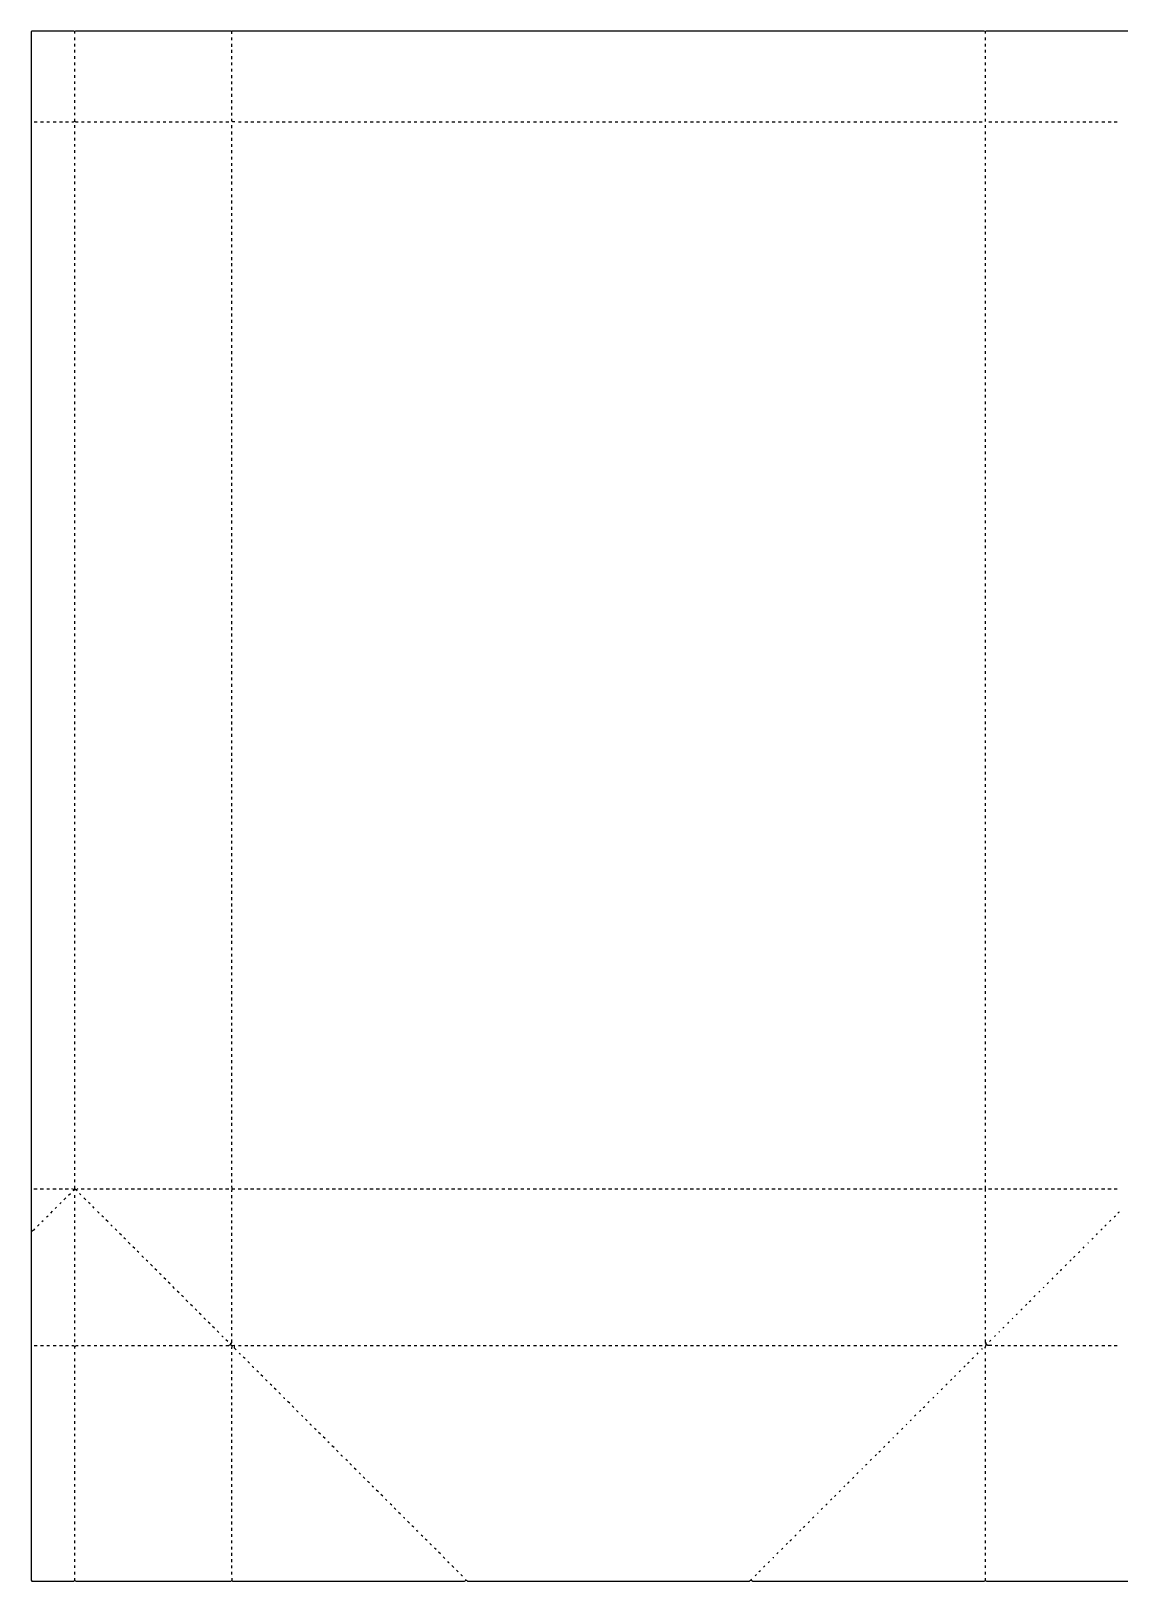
# Model space of a CAD drawing. Extents: x 944 to 9141, y 674 to 6508.
# Drawn here: x 944 to 5040, y 674 to 6508 of the extents above; entities that cross this region are included whole.
import ezdxf

# ---------------------------------------------------------------- set-up
doc = ezdxf.new("R2010")
doc.units = 0
doc.layers.get('0').update_dxf_attribs({"linetype": 'CONTINUOUS'})

msp = doc.modelspace()

# ---------------------------------------------------------------- linework, layer by layer
at = {"color": 7, "linetype": 'CONTINUOUS'}
for points in [[(5121, 6508), (4538, 6508), (4536.9, 6507.2, -0.374448), (4530, 6508), (1703, 6508), (1701.1, 6506.8), (1700, 6506, -0.120666), (1696, 6508), (1113, 6508), (1111.9, 6507.2, -0.374448), (1105, 6508), (947, 6508), (945, 6506), (944, 6505), (944, 1994), (945, 1992), (944, 1990), (944, 677), (947, 674), (1105, 674, -0.120666), (1109, 676, -0.120666), (1113, 674), (1696, 674, -0.120666), (1700, 676)], [(1098, 6166, 0.137217), (1109, 6168), (1109.9, 6167.8), (1113, 6166.4), (1121, 6166)], [(1002, 2044, 0.108348), (1008, 2049)], [(1052, 2094, 0.213245), (1057, 2099)], [(5033, 2059, -0.087559), (5039, 2064)], [(945, 1992, 0.235144), (958, 1999)], [(4983, 2009, -0.087559), (4989, 2014)], [(4919, 1945, -0.184026), (4922, 1947)], [(4934, 1960, -0.083767), (4939, 1964)], [(4866, 1892, -0.087559), (4872, 1897)], [(4884, 1910, -0.083767), (4889, 1914)], [(4752, 1778, -0.184026), (4755, 1780)], [(4767, 1793, -0.083767), (4772, 1797)], [(4699, 1725, -0.087559), (4705, 1730)], [(4635, 1661, -0.184026), (4638, 1663)], [(4650, 1676, -0.09902), (4655, 1680)], [(1677, 1560), (1688, 1560.5), (1691.1, 1562.6), (1695, 1564), (1696, 1564), (1696, 1568, 0.618034), (1698, 1570), (1699, 1571), (1700, 1583)], [(4585, 1611, -0.184026), (4588, 1613)], [(4600, 1626, -0.083767), (4605, 1630)], [(1098, 1560, -0.225288), (1107, 1558), (1111, 1558), (1112.1, 1558.8, -0.174795), (1121, 1560)], [(4520, 1546, -0.184026), (4523, 1548)], [(4534, 1549, -0.186657), (4537, 1563), (4537, 1568), (4537, 1570), (4536, 1571)], [(4542, 1562, 0.425479), (4537, 1563)], [(4467, 1493, -0.087559), (4473, 1498)], [(4485, 1511, -0.083767), (4490, 1515)], [(4418, 1444, -0.09902), (4423, 1448)], [(4353, 1379, -0.184026), (4356, 1381)], [(4368, 1394, -0.083767), (4373, 1398)], [(4300, 1326, -0.087559), (4306, 1331)], [(4236, 1262, -0.184026), (4239, 1264)], [(4251, 1277, -0.09902), (4256, 1281)], [(4186, 1212, -0.184026), (4189, 1214)], [(4084, 1110, -0.09902), (4089, 1114)], [(4133, 1159, -0.087559), (4139, 1164)], [(4069, 1095, -0.184026), (4072, 1097)], [(2233, 1027, -0.183481), (2228, 1032)], [(3966, 992, -0.087559), (3972, 997)], [(4016, 1042, -0.087559), (4022, 1047)], [(3849, 875, -0.087559), (3855, 880)], [(3902, 928, -0.184026), (3905, 930)], [(2400, 860, -0.183481), (2395, 865)], [(3799, 825, -0.087559), (3805, 830)], [(3735, 761, -0.184026), (3738, 763)], [(3682, 708, -0.087559), (3688, 713)], [(2579, 680), (2580, 679), (2580, 677, -0.085094), (2586, 674), (3647, 674, -0.079147), (3653, 677, -0.256569), (3655, 681)], [(3653, 677, -0.085094), (3659, 674), (4530, 674, -0.120666), (4534, 676, -0.120666), (4538, 674), (5121, 674, -0.120666), (5125, 676, -0.120666), (5129, 674), (5711, 674, -0.120666), (5715, 676, -0.120666), (5719, 674), (6591, 674), (6594.9, 676.2), (6596, 677)]]:
    msp.add_lwpolyline(points, format="xyb", dxfattribs=at)
for points in [[(1109, 6498), (1109, 6506)], [(1109, 6474), (1109, 6484)], [(1700, 6497), (1700, 6506)], [(1700, 6473), (1700, 6484)], [(4534, 6498), (4534, 6506)], [(4534, 6474), (4534, 6484)], [(1109, 6450), (1109, 6460)], [(1109, 6427), (1109, 6437)], [(1700, 6449), (1700, 6460)], [(1700, 6426), (1700, 6437)], [(4534, 6450), (4534, 6460)], [(4534, 6427), (4534, 6437)], [(1109, 6403), (1109, 6413)], [(1109, 6380), (1109, 6389)], [(1109, 6356), (1109, 6366)], [(1700, 6402), (1700, 6413)], [(1700, 6379), (1700, 6389)], [(1700, 6355), (1700, 6366)], [(4534, 6403), (4534, 6413)], [(4534, 6380), (4534, 6389)], [(4534, 6356), (4534, 6366)], [(1109, 6332), (1109, 6342)], [(1109, 6309), (1109, 6318)], [(1700, 6331), (1700, 6342)], [(1700, 6308), (1700, 6318)], [(4534, 6332), (4534, 6342)], [(4534, 6309), (4534, 6318)], [(1109, 6285), (1109, 6295)], [(1109, 6261), (1109, 6271)], [(1109, 6238), (1109, 6248)], [(1700, 6284), (1700, 6295)], [(1700, 6260), (1700, 6271)], [(1700, 6237), (1700, 6248)], [(4534, 6285), (4534, 6295)], [(4534, 6261), (4534, 6271)], [(4534, 6238), (4534, 6248)], [(1109, 6214), (1109, 6224)], [(1109, 6191), (1109, 6200)], [(1700, 6213), (1700, 6224)], [(1700, 6190), (1700, 6200)], [(4534, 6214), (4534, 6224)], [(4534, 6191), (4534, 6200)], [(956, 6166), (967, 6166)], [(980, 6166), (991, 6166)], [(1004, 6166), (1014, 6166)], [(1027, 6166), (1038, 6166)], [(1051, 6166), (1062, 6166)], [(1074, 6166), (1085, 6166)], [(1109, 6168), (1109, 6177)], [(1109, 6143), (1109, 6153)], [(1109, 6120), (1109, 6130)], [(1134, 6166), (1144, 6166)], [(1157, 6166), (1168, 6166)], [(1181, 6166), (1192, 6166)], [(1204, 6166), (1215, 6166)], [(1228, 6166), (1239, 6166)], [(1252, 6166), (1262, 6166)], [(1275, 6166), (1286, 6166)], [(1299, 6166), (1310, 6166)], [(1322, 6166), (1333, 6166)], [(1346, 6166), (1357, 6166)], [(1370, 6166), (1381, 6166)], [(1393, 6166), (1404, 6166)], [(1417, 6166), (1428, 6166)], [(1441, 6166), (1451, 6166)], [(1464, 6166), (1475, 6166)], [(1488, 6166), (1499, 6166)], [(1511, 6166), (1522, 6166)], [(1535, 6166), (1546, 6166)], [(1559, 6166), (1570, 6166)], [(1582, 6166), (1593, 6166)], [(1606, 6166), (1617, 6166)], [(1630, 6166), (1640, 6166)], [(1653, 6166), (1664, 6166)], [(1677, 6166), (1688, 6166)], [(1711, 6166), (1703, 6166), (1700, 6169), (1700, 6177)], [(1700, 6142), (1700, 6153)], [(1700, 6119), (1700, 6130)], [(1724, 6166), (1735, 6166)], [(1748, 6166), (1759, 6166)], [(1771, 6166), (1782, 6166)], [(1795, 6166), (1806, 6166)], [(1819, 6166), (1829, 6166)], [(1842, 6166), (1853, 6166)], [(1866, 6166), (1877, 6166)], [(1889, 6166), (1900, 6166)], [(1913, 6166), (1924, 6166)], [(1937, 6166), (1947, 6166)], [(1960, 6166), (1971, 6166)], [(1984, 6166), (1995, 6166)], [(2008, 6166), (2018, 6166)], [(2031, 6166), (2042, 6166)], [(2055, 6166), (2066, 6166)], [(2078, 6166), (2089, 6166)], [(2102, 6166), (2113, 6166)], [(2126, 6166), (2136, 6166)], [(2149, 6166), (2160, 6166)], [(2173, 6166), (2184, 6166)], [(2197, 6166), (2207, 6166)], [(2220, 6166), (2231, 6166)], [(2244, 6166), (2255, 6166)], [(2267, 6166), (2278, 6166)], [(2291, 6166), (2302, 6166)], [(2315, 6166), (2325, 6166)], [(2338, 6166), (2349, 6166)], [(2362, 6166), (2373, 6166)], [(2385, 6166), (2396, 6166)], [(2409, 6166), (2420, 6166)], [(2433, 6166), (2444, 6166)], [(2456, 6166), (2467, 6166)], [(2480, 6166), (2491, 6166)], [(2504, 6166), (2514, 6166)], [(2527, 6166), (2538, 6166)], [(2551, 6166), (2562, 6166)], [(2574, 6166), (2585, 6166)], [(2598, 6166), (2609, 6166)], [(2622, 6166), (2633, 6166)], [(2645, 6166), (2656, 6166)], [(2669, 6166), (2680, 6166)], [(2693, 6166), (2703, 6166)], [(2716, 6166), (2727, 6166)], [(2740, 6166), (2751, 6166)], [(2763, 6166), (2774, 6166)], [(2787, 6166), (2798, 6166)], [(2811, 6166), (2821, 6166)], [(2834, 6166), (2845, 6166)], [(2858, 6166), (2869, 6166)], [(2882, 6166), (2892, 6166)], [(2905, 6166), (2916, 6166)], [(2929, 6166), (2940, 6166)], [(2952, 6166), (2963, 6166)], [(2976, 6166), (2987, 6166)], [(3000, 6166), (3010, 6166)], [(3023, 6166), (3034, 6166)], [(3047, 6166), (3058, 6166)], [(3071, 6166), (3081, 6166)], [(3094, 6166), (3105, 6166)], [(3118, 6166), (3129, 6166)], [(3141, 6166), (3152, 6166)], [(3165, 6166), (3176, 6166)], [(3189, 6166), (3199, 6166)], [(3212, 6166), (3223, 6166)], [(3236, 6166), (3247, 6166)], [(3260, 6166), (3270, 6166)], [(3283, 6166), (3294, 6166)], [(3307, 6166), (3318, 6166)], [(3330, 6166), (3341, 6166)], [(3354, 6166), (3365, 6166)], [(3378, 6166), (3388, 6166)], [(3401, 6166), (3412, 6166)], [(3425, 6166), (3436, 6166)], [(3448, 6166), (3459, 6166)], [(3472, 6166), (3483, 6166)], [(3496, 6166), (3507, 6166)], [(3519, 6166), (3530, 6166)], [(3543, 6166), (3554, 6166)], [(3567, 6166), (3577, 6166)], [(3590, 6166), (3601, 6166)], [(3614, 6166), (3625, 6166)], [(3637, 6166), (3648, 6166)], [(3661, 6166), (3672, 6166)], [(3685, 6166), (3696, 6166)], [(3708, 6166), (3719, 6166)], [(3732, 6166), (3743, 6166)], [(3756, 6166), (3766, 6166)], [(3779, 6166), (3790, 6166)], [(3803, 6166), (3814, 6166)], [(3826, 6166), (3837, 6166)], [(3850, 6166), (3861, 6166)], [(3874, 6166), (3884, 6166)], [(3897, 6166), (3908, 6166)], [(3921, 6166), (3932, 6166)], [(3945, 6166), (3955, 6166)], [(3968, 6166), (3979, 6166)], [(3992, 6166), (4003, 6166)], [(4015, 6166), (4026, 6166)], [(4039, 6166), (4050, 6166)], [(4063, 6166), (4073, 6166)], [(4086, 6166), (4097, 6166)], [(4110, 6166), (4121, 6166)], [(4134, 6166), (4144, 6166)], [(4157, 6166), (4168, 6166)], [(4181, 6166), (4192, 6166)], [(4204, 6166), (4215, 6166)], [(4228, 6166), (4239, 6166)], [(4252, 6166), (4262, 6166)], [(4275, 6166), (4286, 6166)], [(4299, 6166), (4310, 6166)], [(4322, 6166), (4333, 6166)], [(4346, 6166), (4357, 6166)], [(4370, 6166), (4381, 6166)], [(4393, 6166), (4404, 6166)], [(4417, 6166), (4428, 6166)], [(4441, 6166), (4451, 6166)], [(4464, 6166), (4475, 6166)], [(4488, 6166), (4499, 6166)], [(4511, 6166), (4522, 6166)], [(4534, 6167), (4534, 6177)], [(4534, 6143), (4534, 6153)], [(4534, 6120), (4534, 6130)], [(4547, 6166), (4558, 6166)], [(4571, 6166), (4581, 6166)], [(4594, 6166), (4605, 6166)], [(4618, 6166), (4629, 6166)], [(4641, 6166), (4652, 6166)], [(4665, 6166), (4676, 6166)], [(4689, 6166), (4699, 6166)], [(4712, 6166), (4723, 6166)], [(4736, 6166), (4747, 6166)], [(4760, 6166), (4770, 6166)], [(4783, 6166), (4794, 6166)], [(4807, 6166), (4818, 6166)], [(4830, 6166), (4841, 6166)], [(4854, 6166), (4865, 6166)], [(4878, 6166), (4888, 6166)], [(4901, 6166), (4912, 6166)], [(4925, 6166), (4936, 6166)], [(4948, 6166), (4959, 6166)], [(4972, 6166), (4983, 6166)], [(4996, 6166), (5007, 6166)], [(5019, 6166), (5030, 6166)], [(1109, 6096), (1109, 6106)], [(1109, 6073), (1109, 6082)], [(1700, 6095), (1700, 6106)], [(1700, 6072), (1700, 6082)], [(4534, 6096), (4534, 6106)], [(4534, 6073), (4534, 6082)], [(1109, 6049), (1109, 6059)], [(1109, 6025), (1109, 6035)], [(1109, 6002), (1109, 6011)], [(1700, 6048), (1700, 6059)], [(1700, 6024), (1700, 6035)], [(1700, 6001), (1700, 6011)], [(4534, 6049), (4534, 6059)], [(4534, 6025), (4534, 6035)], [(4534, 6002), (4534, 6011)], [(1109, 5978), (1109, 5988)], [(1109, 5954), (1109, 5964)], [(1700, 5977), (1700, 5988)], [(1700, 5953), (1700, 5964)], [(4534, 5978), (4534, 5988)], [(4534, 5954), (4534, 5964)], [(1109, 5931), (1109, 5941)], [(1109, 5907), (1109, 5917)], [(1109, 5884), (1109, 5893)], [(1700, 5930), (1700, 5941)], [(1700, 5906), (1700, 5917)], [(1700, 5883), (1700, 5893)], [(4534, 5931), (4534, 5941)], [(4534, 5907), (4534, 5917)], [(4534, 5884), (4534, 5893)], [(1109, 5860), (1109, 5870)], [(1109, 5836), (1109, 5846)], [(1700, 5859), (1700, 5870)], [(1700, 5835), (1700, 5846)], [(4534, 5860), (4534, 5870)], [(4534, 5836), (4534, 5846)], [(1109, 5813), (1109, 5822)], [(1109, 5789), (1109, 5799)], [(1700, 5812), (1700, 5822)], [(1700, 5788), (1700, 5799)], [(4534, 5813), (4534, 5822)], [(4534, 5789), (4534, 5799)], [(1109, 5765), (1109, 5775)], [(1109, 5742), (1109, 5752)], [(1109, 5718), (1109, 5728)], [(1700, 5764), (1700, 5775)], [(1700, 5741), (1700, 5752)], [(1700, 5717), (1700, 5728)], [(4534, 5765), (4534, 5775)], [(4534, 5742), (4534, 5752)], [(4534, 5718), (4534, 5728)], [(1109, 5695), (1109, 5704)], [(1109, 5671), (1109, 5681)], [(1700, 5694), (1700, 5704)], [(1700, 5670), (1700, 5681)], [(4534, 5695), (4534, 5704)], [(4534, 5671), (4534, 5681)], [(1109, 5647), (1109, 5657)], [(1109, 5624), (1109, 5634)], [(1109, 5600), (1109, 5610)], [(1700, 5646), (1700, 5657)], [(1700, 5623), (1700, 5634)], [(1700, 5599), (1700, 5610)], [(4534, 5647), (4534, 5657)], [(4534, 5624), (4534, 5634)], [(4534, 5600), (4534, 5610)], [(1109, 5576), (1109, 5586)], [(1109, 5553), (1109, 5563)], [(1700, 5575), (1700, 5586)], [(1700, 5552), (1700, 5563)], [(4534, 5576), (4534, 5586)], [(4534, 5553), (4534, 5563)], [(1109, 5529), (1109, 5539)], [(1109, 5506), (1109, 5515)], [(1109, 5482), (1109, 5492)], [(1700, 5528), (1700, 5539)], [(1700, 5505), (1700, 5515)], [(1700, 5481), (1700, 5492)], [(4534, 5529), (4534, 5539)], [(4534, 5506), (4534, 5515)], [(4534, 5482), (4534, 5492)], [(1109, 5458), (1109, 5468)], [(1109, 5435), (1109, 5445)], [(1700, 5457), (1700, 5468)], [(1700, 5434), (1700, 5445)], [(4534, 5458), (4534, 5468)], [(4534, 5435), (4534, 5445)], [(1109, 5411), (1109, 5421)], [(1109, 5388), (1109, 5397)], [(1109, 5364), (1109, 5374)], [(1700, 5410), (1700, 5421)], [(1700, 5387), (1700, 5397)], [(1700, 5363), (1700, 5374)], [(4534, 5411), (4534, 5421)], [(4534, 5388), (4534, 5397)], [(4534, 5364), (4534, 5374)], [(1109, 5340), (1109, 5350)], [(1109, 5317), (1109, 5326)], [(1700, 5339), (1700, 5350)], [(1700, 5316), (1700, 5326)], [(4534, 5340), (4534, 5350)], [(4534, 5317), (4534, 5326)], [(1109, 5293), (1109, 5303)], [(1109, 5269), (1109, 5279)], [(1109, 5246), (1109, 5256)], [(1700, 5292), (1700, 5303)], [(1700, 5268), (1700, 5279)], [(1700, 5245), (1700, 5256)], [(4534, 5293), (4534, 5303)], [(4534, 5269), (4534, 5279)], [(4534, 5246), (4534, 5256)], [(1109, 5222), (1109, 5232)], [(1109, 5199), (1109, 5208)], [(1700, 5221), (1700, 5232)], [(1700, 5198), (1700, 5208)], [(4534, 5222), (4534, 5232)], [(4534, 5199), (4534, 5208)], [(1109, 5175), (1109, 5185)], [(1109, 5151), (1109, 5161)], [(1109, 5128), (1109, 5138)], [(1700, 5174), (1700, 5185)], [(1700, 5150), (1700, 5161)], [(1700, 5127), (1700, 5138)], [(4534, 5175), (4534, 5185)], [(4534, 5151), (4534, 5161)], [(4534, 5128), (4534, 5138)], [(1109, 5104), (1109, 5114)], [(1109, 5080), (1109, 5090)], [(1700, 5103), (1700, 5114)], [(1700, 5079), (1700, 5090)], [(4534, 5104), (4534, 5114)], [(4534, 5080), (4534, 5090)], [(1109, 5057), (1109, 5067)], [(1109, 5033), (1109, 5043)], [(1109, 5010), (1109, 5019)], [(1700, 5056), (1700, 5067)], [(1700, 5032), (1700, 5043)], [(1700, 5009), (1700, 5019)], [(4534, 5057), (4534, 5067)], [(4534, 5033), (4534, 5043)], [(4534, 5010), (4534, 5019)], [(1109, 4986), (1109, 4996)], [(1109, 4962), (1109, 4972)], [(1700, 4985), (1700, 4996)], [(1700, 4961), (1700, 4972)], [(4534, 4986), (4534, 4996)], [(4534, 4962), (4534, 4972)], [(1109, 4939), (1109, 4949)], [(1109, 4915), (1109, 4925)], [(1109, 4891), (1109, 4901)], [(1700, 4938), (1700, 4949)], [(1700, 4914), (1700, 4925)], [(1700, 4890), (1700, 4901)], [(4534, 4939), (4534, 4949)], [(4534, 4915), (4534, 4925)], [(4534, 4891), (4534, 4901)], [(1109, 4868), (1109, 4878)], [(1109, 4844), (1109, 4854)], [(1700, 4867), (1700, 4878)], [(1700, 4843), (1700, 4854)], [(4534, 4868), (4534, 4878)], [(4534, 4844), (4534, 4854)], [(1109, 4821), (1109, 4830)], [(1109, 4797), (1109, 4807)], [(1700, 4820), (1700, 4830)], [(1700, 4796), (1700, 4807)], [(4534, 4821), (4534, 4830)], [(4534, 4797), (4534, 4807)], [(1109, 4773), (1109, 4783)], [(1109, 4750), (1109, 4760)], [(1109, 4726), (1109, 4736)], [(1700, 4772), (1700, 4783)], [(1700, 4749), (1700, 4760)], [(1700, 4725), (1700, 4736)], [(4534, 4773), (4534, 4783)], [(4534, 4750), (4534, 4760)], [(4534, 4726), (4534, 4736)], [(1109, 4703), (1109, 4712)], [(1109, 4679), (1109, 4689)], [(1700, 4702), (1700, 4712)], [(1700, 4678), (1700, 4689)], [(4534, 4703), (4534, 4712)], [(4534, 4679), (4534, 4689)], [(1109, 4655), (1109, 4665)], [(1109, 4632), (1109, 4641)], [(1109, 4608), (1109, 4618)], [(1700, 4654), (1700, 4665)], [(1700, 4631), (1700, 4641)], [(1700, 4607), (1700, 4618)], [(4534, 4655), (4534, 4665)], [(4534, 4632), (4534, 4641)], [(4534, 4608), (4534, 4618)], [(1109, 4584), (1109, 4594)], [(1109, 4561), (1109, 4571)], [(1700, 4583), (1700, 4594)], [(1700, 4560), (1700, 4571)], [(4534, 4584), (4534, 4594)], [(4534, 4561), (4534, 4571)], [(1109, 4537), (1109, 4547)], [(1109, 4514), (1109, 4523)], [(1109, 4490), (1109, 4500)], [(1700, 4536), (1700, 4547)], [(1700, 4513), (1700, 4523)], [(1700, 4489), (1700, 4500)], [(4534, 4537), (4534, 4547)], [(4534, 4514), (4534, 4523)], [(4534, 4490), (4534, 4500)], [(1109, 4466), (1109, 4476)], [(1109, 4443), (1109, 4453)], [(1700, 4465), (1700, 4476)], [(1700, 4442), (1700, 4453)], [(4534, 4466), (4534, 4476)], [(4534, 4443), (4534, 4453)], [(1109, 4419), (1109, 4429)], [(1109, 4395), (1109, 4405)], [(1109, 4372), (1109, 4382)], [(1700, 4418), (1700, 4429)], [(1700, 4394), (1700, 4405)], [(1700, 4371), (1700, 4382)], [(4534, 4419), (4534, 4429)], [(4534, 4395), (4534, 4405)], [(4534, 4372), (4534, 4382)], [(1109, 4348), (1109, 4358)], [(1109, 4325), (1109, 4334)], [(1700, 4347), (1700, 4358)], [(1700, 4324), (1700, 4334)], [(4534, 4348), (4534, 4358)], [(4534, 4325), (4534, 4334)], [(1109, 4301), (1109, 4311)], [(1109, 4277), (1109, 4287)], [(1109, 4254), (1109, 4264)], [(1700, 4300), (1700, 4311)], [(1700, 4276), (1700, 4287)], [(1700, 4253), (1700, 4264)], [(4534, 4301), (4534, 4311)], [(4534, 4277), (4534, 4287)], [(4534, 4254), (4534, 4264)], [(1109, 4230), (1109, 4240)], [(1109, 4207), (1109, 4216)], [(1700, 4229), (1700, 4240)], [(1700, 4206), (1700, 4216)], [(4534, 4230), (4534, 4240)], [(4534, 4207), (4534, 4216)], [(1109, 4183), (1109, 4193)], [(1109, 4159), (1109, 4169)], [(1109, 4136), (1109, 4145)], [(1700, 4182), (1700, 4193)], [(1700, 4158), (1700, 4169)], [(1700, 4135), (1700, 4145)], [(4534, 4183), (4534, 4193)], [(4534, 4159), (4534, 4169)], [(4534, 4136), (4534, 4145)], [(1109, 4112), (1109, 4122)], [(1109, 4088), (1109, 4098)], [(1700, 4111), (1700, 4122)], [(1700, 4087), (1700, 4098)], [(4534, 4112), (4534, 4122)], [(4534, 4088), (4534, 4098)], [(1109, 4065), (1109, 4075)], [(1109, 4041), (1109, 4051)], [(1109, 4018), (1109, 4027)], [(1700, 4064), (1700, 4075)], [(1700, 4040), (1700, 4051)], [(1700, 4017), (1700, 4027)], [(4534, 4065), (4534, 4075)], [(4534, 4041), (4534, 4051)], [(4534, 4018), (4534, 4027)], [(1109, 3994), (1109, 4004)], [(1109, 3970), (1109, 3980)], [(1700, 3993), (1700, 4004)], [(1700, 3969), (1700, 3980)], [(4534, 3994), (4534, 4004)], [(4534, 3970), (4534, 3980)], [(1109, 3947), (1109, 3956)], [(1109, 3923), (1109, 3933)], [(1109, 3899), (1109, 3909)], [(1700, 3946), (1700, 3956)], [(1700, 3922), (1700, 3933)], [(1700, 3898), (1700, 3909)], [(4534, 3947), (4534, 3956)], [(4534, 3923), (4534, 3933)], [(4534, 3899), (4534, 3909)], [(1109, 3876), (1109, 3886)], [(1109, 3852), (1109, 3862)], [(1700, 3875), (1700, 3886)], [(1700, 3851), (1700, 3862)], [(4534, 3876), (4534, 3886)], [(4534, 3852), (4534, 3862)], [(1109, 3829), (1109, 3838)], [(1109, 3805), (1109, 3815)], [(1700, 3828), (1700, 3838)], [(1700, 3804), (1700, 3815)], [(4534, 3829), (4534, 3838)], [(4534, 3805), (4534, 3815)], [(1109, 3781), (1109, 3791)], [(1109, 3758), (1109, 3768)], [(1109, 3734), (1109, 3744)], [(1700, 3780), (1700, 3791)], [(1700, 3757), (1700, 3768)], [(1700, 3733), (1700, 3744)], [(4534, 3781), (4534, 3791)], [(4534, 3758), (4534, 3768)], [(4534, 3734), (4534, 3744)], [(1109, 3710), (1109, 3720)], [(1109, 3687), (1109, 3697)], [(1700, 3709), (1700, 3720)], [(1700, 3686), (1700, 3697)], [(4534, 3710), (4534, 3720)], [(4534, 3687), (4534, 3697)], [(1109, 3663), (1109, 3673)], [(1109, 3640), (1109, 3649)], [(1109, 3616), (1109, 3626)], [(1700, 3662), (1700, 3673)], [(1700, 3639), (1700, 3649)], [(1700, 3615), (1700, 3626)], [(4534, 3663), (4534, 3673)], [(4534, 3640), (4534, 3649)], [(4534, 3616), (4534, 3626)], [(1109, 3592), (1109, 3602)], [(1109, 3569), (1109, 3579)], [(1700, 3591), (1700, 3602)], [(1700, 3568), (1700, 3579)], [(4534, 3592), (4534, 3602)], [(4534, 3569), (4534, 3579)], [(1109, 3545), (1109, 3555)], [(1109, 3522), (1109, 3531)], [(1109, 3498), (1109, 3508)], [(1700, 3544), (1700, 3555)], [(1700, 3521), (1700, 3531)], [(1700, 3497), (1700, 3508)], [(4534, 3545), (4534, 3555)], [(4534, 3522), (4534, 3531)], [(4534, 3498), (4534, 3508)], [(1109, 3474), (1109, 3484)], [(1109, 3451), (1109, 3460)], [(1700, 3473), (1700, 3484)], [(1700, 3450), (1700, 3460)], [(4534, 3474), (4534, 3484)], [(4534, 3451), (4534, 3460)], [(1109, 3427), (1109, 3437)], [(1109, 3403), (1109, 3413)], [(1109, 3380), (1109, 3390)], [(1700, 3426), (1700, 3437)], [(1700, 3402), (1700, 3413)], [(1700, 3379), (1700, 3390)], [(4534, 3427), (4534, 3437)], [(4534, 3403), (4534, 3413)], [(4534, 3380), (4534, 3390)], [(1109, 3356), (1109, 3366)], [(1109, 3333), (1109, 3342)], [(1700, 3355), (1700, 3366)], [(1700, 3332), (1700, 3342)], [(4534, 3356), (4534, 3366)], [(4534, 3333), (4534, 3342)], [(1109, 3309), (1109, 3319)], [(1109, 3285), (1109, 3295)], [(1109, 3262), (1109, 3272)], [(1700, 3308), (1700, 3319)], [(1700, 3284), (1700, 3295)], [(1700, 3261), (1700, 3272)], [(4534, 3309), (4534, 3319)], [(4534, 3285), (4534, 3295)], [(4534, 3262), (4534, 3272)], [(1109, 3238), (1109, 3248)], [(1109, 3214), (1109, 3224)], [(1700, 3237), (1700, 3248)], [(1700, 3213), (1700, 3224)], [(4534, 3238), (4534, 3248)], [(4534, 3214), (4534, 3224)], [(1109, 3191), (1109, 3201)], [(1109, 3167), (1109, 3177)], [(1109, 3144), (1109, 3153)], [(1700, 3190), (1700, 3201)], [(1700, 3166), (1700, 3177)], [(1700, 3143), (1700, 3153)], [(4534, 3191), (4534, 3201)], [(4534, 3167), (4534, 3177)], [(4534, 3144), (4534, 3153)], [(1109, 3120), (1109, 3130)], [(1109, 3096), (1109, 3106)], [(1700, 3119), (1700, 3130)], [(1700, 3095), (1700, 3106)], [(4534, 3120), (4534, 3130)], [(4534, 3096), (4534, 3106)], [(1109, 3073), (1109, 3083)], [(1109, 3049), (1109, 3059)], [(1109, 3026), (1109, 3035)], [(1700, 3072), (1700, 3083)], [(1700, 3048), (1700, 3059)], [(1700, 3025), (1700, 3035)], [(4534, 3073), (4534, 3083)], [(4534, 3049), (4534, 3059)], [(4534, 3026), (4534, 3035)], [(1109, 3002), (1109, 3012)], [(1109, 2978), (1109, 2988)], [(1700, 3001), (1700, 3012)], [(1700, 2977), (1700, 2988)], [(4534, 3002), (4534, 3012)], [(4534, 2978), (4534, 2988)], [(1109, 2955), (1109, 2964)], [(1109, 2931), (1109, 2941)], [(1700, 2954), (1700, 2964)], [(1700, 2930), (1700, 2941)], [(4534, 2955), (4534, 2964)], [(4534, 2931), (4534, 2941)], [(1109, 2907), (1109, 2917)], [(1109, 2884), (1109, 2894)], [(1109, 2860), (1109, 2870)], [(1700, 2906), (1700, 2917)], [(1700, 2883), (1700, 2894)], [(1700, 2859), (1700, 2870)], [(4534, 2907), (4534, 2917)], [(4534, 2884), (4534, 2894)], [(4534, 2860), (4534, 2870)], [(1109, 2837), (1109, 2846)], [(1109, 2813), (1109, 2823)], [(1700, 2836), (1700, 2846)], [(1700, 2812), (1700, 2823)], [(4534, 2837), (4534, 2846)], [(4534, 2813), (4534, 2823)], [(1109, 2789), (1109, 2799)], [(1109, 2766), (1109, 2775)], [(1109, 2742), (1109, 2752)], [(1700, 2788), (1700, 2799)], [(1700, 2765), (1700, 2775)], [(1700, 2741), (1700, 2752)], [(4534, 2789), (4534, 2799)], [(4534, 2766), (4534, 2775)], [(4534, 2742), (4534, 2752)], [(1109, 2718), (1109, 2728)], [(1109, 2695), (1109, 2705)], [(1700, 2717), (1700, 2728)], [(1700, 2694), (1700, 2705)], [(4534, 2718), (4534, 2728)], [(4534, 2695), (4534, 2705)], [(1109, 2671), (1109, 2681)], [(1109, 2648), (1109, 2657)], [(1109, 2624), (1109, 2634)], [(1700, 2670), (1700, 2681)], [(1700, 2647), (1700, 2657)], [(1700, 2623), (1700, 2634)], [(4534, 2671), (4534, 2681)], [(4534, 2648), (4534, 2657)], [(4534, 2624), (4534, 2634)], [(1109, 2600), (1109, 2610)], [(1109, 2577), (1109, 2587)], [(1700, 2599), (1700, 2610)], [(1700, 2576), (1700, 2587)], [(4534, 2600), (4534, 2610)], [(4534, 2577), (4534, 2587)], [(1109, 2553), (1109, 2563)], [(1109, 2529), (1109, 2539)], [(1109, 2506), (1109, 2516)], [(1700, 2552), (1700, 2563)], [(1700, 2528), (1700, 2539)], [(1700, 2505), (1700, 2516)], [(4534, 2553), (4534, 2563)], [(4534, 2529), (4534, 2539)], [(4534, 2506), (4534, 2516)], [(1109, 2482), (1109, 2492)], [(1109, 2459), (1109, 2468)], [(1700, 2481), (1700, 2492)], [(1700, 2458), (1700, 2468)], [(4534, 2482), (4534, 2492)], [(4534, 2459), (4534, 2468)], [(1109, 2435), (1109, 2445)], [(1109, 2411), (1109, 2421)], [(1109, 2388), (1109, 2398)], [(1700, 2434), (1700, 2445)], [(1700, 2410), (1700, 2421)], [(1700, 2387), (1700, 2398)], [(4534, 2435), (4534, 2445)], [(4534, 2411), (4534, 2421)], [(4534, 2388), (4534, 2398)], [(1109, 2364), (1109, 2374)], [(1109, 2341), (1109, 2350)], [(1700, 2363), (1700, 2374)], [(1700, 2340), (1700, 2350)], [(4534, 2364), (4534, 2374)], [(4534, 2341), (4534, 2350)], [(1109, 2317), (1109, 2327)], [(1109, 2293), (1109, 2303)], [(1109, 2270), (1109, 2279)], [(1700, 2316), (1700, 2327)], [(1700, 2292), (1700, 2303)], [(1700, 2269), (1700, 2279)], [(4534, 2317), (4534, 2327)], [(4534, 2293), (4534, 2303)], [(4534, 2270), (4534, 2279)], [(1109, 2246), (1109, 2256)], [(1109, 2222), (1109, 2232)], [(1700, 2245), (1700, 2256)], [(1700, 2221), (1700, 2232)], [(4534, 2246), (4534, 2256)], [(4534, 2222), (4534, 2232)], [(1102, 2144), (1109, 2146), (1109, 2147), (1109, 2161)], [(1109, 2199), (1109, 2209)], [(1109, 2175), (1109, 2185)], [(1700, 2198), (1700, 2209)], [(1700, 2174), (1700, 2185)], [(1700, 2139), (1701, 2150), (1700, 2161)], [(4534, 2199), (4534, 2209)], [(4534, 2175), (4534, 2185)], [(4534, 2140), (4534, 2161)], [(955, 2150), (967, 2150)], [(979, 2150), (991, 2150)], [(1003, 2150), (1014, 2150)], [(1026, 2150), (1038, 2150)], [(1050, 2150), (1062, 2150)], [(1068, 2109), (1075, 2116)], [(1073, 2150), (1085, 2150)], [(1085, 2126), (1092, 2133)], [(1117, 2143), (1113, 2146), (1112, 2147), (1109, 2147), (1104.1, 2147.4), (1097, 2150)], [(1109, 2116), (1109, 2126)], [(1109, 2093), (1109, 2102)], [(1113, 2146), (1121, 2151)], [(1132, 2127), (1127, 2132)], [(1133, 2150), (1144, 2150)], [(1150, 2109), (1143, 2116)], [(1156, 2150), (1168, 2150)], [(1180, 2150), (1192, 2150)], [(1203, 2150), (1215, 2150)], [(1227, 2150), (1239, 2150)], [(1251, 2150), (1262, 2150)], [(1274, 2150), (1286, 2150)], [(1298, 2150), (1310, 2150)], [(1321, 2150), (1333, 2150)], [(1345, 2150), (1357, 2150)], [(1369, 2150), (1381, 2150)], [(1392, 2150), (1404, 2150)], [(1416, 2150), (1428, 2150)], [(1440, 2150), (1451, 2150)], [(1463, 2150), (1475, 2150)], [(1487, 2150), (1499, 2150)], [(1510, 2150), (1522, 2150)], [(1534, 2150), (1546, 2150)], [(1558, 2150), (1570, 2150)], [(1581, 2150), (1593, 2150)], [(1605, 2150), (1617, 2150)], [(1629, 2150), (1640, 2150)], [(1652, 2150), (1664, 2150)], [(1676, 2150), (1688, 2150)], [(1700, 2115), (1700, 2126)], [(1700, 2092), (1700, 2102)], [(1701, 2150), (1711, 2150)], [(1723, 2150), (1735, 2150)], [(1747, 2150), (1759, 2150)], [(1770, 2150), (1782, 2150)], [(1794, 2150), (1806, 2150)], [(1818, 2150), (1829, 2150)], [(1841, 2150), (1853, 2150)], [(1865, 2150), (1877, 2150)], [(1888, 2150), (1900, 2150)], [(1912, 2150), (1924, 2150)], [(1936, 2150), (1947, 2150)], [(1959, 2150), (1971, 2150)], [(1983, 2150), (1995, 2150)], [(2007, 2150), (2018, 2150)], [(2030, 2150), (2042, 2150)], [(2054, 2150), (2066, 2150)], [(2077, 2150), (2089, 2150)], [(2101, 2150), (2113, 2150)], [(2125, 2150), (2136, 2150)], [(2148, 2150), (2160, 2150)], [(2172, 2150), (2184, 2150)], [(2196, 2150), (2207, 2150)], [(2219, 2150), (2231, 2150)], [(2243, 2150), (2255, 2150)], [(2266, 2150), (2278, 2150)], [(2290, 2150), (2302, 2150)], [(2314, 2150), (2325, 2150)], [(2337, 2150), (2349, 2150)], [(2361, 2150), (2373, 2150)], [(2384, 2150), (2396, 2150)], [(2408, 2150), (2420, 2150)], [(2432, 2150), (2444, 2150)], [(2455, 2150), (2467, 2150)], [(2479, 2150), (2491, 2150)], [(2503, 2150), (2514, 2150)], [(2526, 2150), (2538, 2150)], [(2550, 2150), (2562, 2150)], [(2573, 2150), (2585, 2150)], [(2597, 2150), (2609, 2150)], [(2621, 2150), (2633, 2150)], [(2644, 2150), (2656, 2150)], [(2668, 2150), (2680, 2150)], [(2692, 2150), (2703, 2150)], [(2715, 2150), (2727, 2150)], [(2739, 2150), (2751, 2150)], [(2762, 2150), (2774, 2150)], [(2786, 2150), (2798, 2150)], [(2810, 2150), (2821, 2150)], [(2833, 2150), (2845, 2150)], [(2857, 2150), (2869, 2150)], [(2881, 2150), (2892, 2150)], [(2904, 2150), (2916, 2150)], [(2928, 2150), (2940, 2150)], [(2951, 2150), (2963, 2150)], [(2975, 2150), (2987, 2150)], [(2999, 2150), (3010, 2150)], [(3022, 2150), (3034, 2150)], [(3046, 2150), (3058, 2150)], [(3070, 2150), (3081, 2150)], [(3093, 2150), (3105, 2150)], [(3117, 2150), (3129, 2150)], [(3140, 2150), (3152, 2150)], [(3164, 2150), (3176, 2150)], [(3188, 2150), (3199, 2150)], [(3211, 2150), (3223, 2150)], [(3235, 2150), (3247, 2150)], [(3259, 2150), (3270, 2150)], [(3282, 2150), (3294, 2150)], [(3306, 2150), (3318, 2150)], [(3329, 2150), (3341, 2150)], [(3353, 2150), (3365, 2150)], [(3377, 2150), (3388, 2150)], [(3400, 2150), (3412, 2150)], [(3424, 2150), (3436, 2150)], [(3447, 2150), (3459, 2150)], [(3471, 2150), (3483, 2150)], [(3495, 2150), (3507, 2150)], [(3518, 2150), (3530, 2150)], [(3542, 2150), (3554, 2150)], [(3566, 2150), (3577, 2150)], [(3589, 2150), (3601, 2150)], [(3613, 2150), (3625, 2150)], [(3636, 2150), (3648, 2150)], [(3660, 2150), (3672, 2150)], [(3684, 2150), (3696, 2150)], [(3707, 2150), (3719, 2150)], [(3731, 2150), (3743, 2150)], [(3755, 2150), (3766, 2150)], [(3778, 2150), (3790, 2150)], [(3802, 2150), (3814, 2150)], [(3825, 2150), (3837, 2150)], [(3849, 2150), (3861, 2150)], [(3873, 2150), (3884, 2150)], [(3896, 2150), (3908, 2150)], [(3920, 2150), (3932, 2150)], [(3944, 2150), (3955, 2150)], [(3967, 2150), (3979, 2150)], [(3991, 2150), (4003, 2150)], [(4014, 2150), (4026, 2150)], [(4038, 2150), (4050, 2150)], [(4062, 2150), (4073, 2150)], [(4085, 2150), (4097, 2150)], [(4109, 2150), (4121, 2150)], [(4133, 2150), (4144, 2150)], [(4156, 2150), (4168, 2150)], [(4180, 2150), (4192, 2150)], [(4203, 2150), (4215, 2150)], [(4227, 2150), (4239, 2150)], [(4251, 2150), (4262, 2150)], [(4274, 2150), (4286, 2150)], [(4298, 2150), (4310, 2150)], [(4321, 2150), (4333, 2150)], [(4345, 2150), (4357, 2150)], [(4369, 2150), (4381, 2150)], [(4392, 2150), (4404, 2150)], [(4416, 2150), (4428, 2150)], [(4440, 2150), (4451, 2150)], [(4463, 2150), (4475, 2150)], [(4487, 2150), (4499, 2150)], [(4510, 2150), (4522, 2150)], [(4534, 2116), (4534, 2126)], [(4534, 2093), (4534, 2102)], [(4546, 2150), (4558, 2150)], [(4570, 2150), (4581, 2150)], [(4593, 2150), (4605, 2150)], [(4617, 2150), (4629, 2150)], [(4640, 2150), (4652, 2150)], [(4664, 2150), (4676, 2150)], [(4688, 2150), (4699, 2150)], [(4711, 2150), (4723, 2150)], [(4735, 2150), (4747, 2150)], [(4759, 2150), (4770, 2150)], [(4782, 2150), (4794, 2150)], [(4806, 2150), (4818, 2150)], [(4829, 2150), (4841, 2150)], [(4853, 2150), (4865, 2150)], [(4877, 2150), (4888, 2150)], [(4900, 2150), (4912, 2150)], [(4924, 2150), (4936, 2150)], [(4947, 2150), (4959, 2150)], [(4971, 2150), (4983, 2150)], [(4995, 2150), (5007, 2150)], [(5018, 2150), (5030, 2150)], [(1018, 2059), (1025, 2066)], [(1035, 2076), (1040, 2081)], [(1109, 2069), (1109, 2079)], [(1109, 2045), (1109, 2055)], [(1167, 2093), (1160, 2099)], [(1182, 2077), (1176, 2083)], [(1200, 2059), (1194, 2065)], [(1217, 2043), (1210, 2049)], [(1700, 2068), (1700, 2079)], [(1700, 2044), (1700, 2055)], [(4534, 2069), (4534, 2079)], [(4534, 2045), (4534, 2055)], [(5019, 2045), (5024, 2049)], [(968, 2009), (975, 2016)], [(985, 2027), (990, 2031)], [(1109, 2022), (1109, 2031)], [(1109, 1998), (1109, 2008)], [(1109, 1974), (1109, 1984)], [(1234, 2026), (1226, 2033)], [(1249, 2010), (1244, 2015)], [(1267, 1993), (1260, 1999)], [(1700, 2021), (1700, 2031)], [(1700, 1997), (1700, 2008)], [(1700, 1973), (1700, 1984)], [(4534, 2022), (4534, 2031)], [(4534, 1998), (4534, 2008)], [(4534, 1974), (4534, 1984)], [(4969, 1995), (4974, 2000)], [(5001, 2027), (5006, 2032)], [(1109, 1951), (1109, 1961)], [(1109, 1927), (1109, 1937)], [(1284, 1976), (1277, 1982)], [(1299, 1960), (1293, 1966)], [(1317, 1942), (1310, 1949)], [(1334, 1926), (1327, 1932)], [(1700, 1950), (1700, 1961)], [(1700, 1926), (1700, 1937)], [(4534, 1951), (4534, 1961)], [(4534, 1927), (4534, 1937)], [(4902, 1927), (4906, 1932)], [(4952, 1977), (4956, 1982)], [(1109, 1904), (1109, 1913)], [(1109, 1880), (1109, 1890)], [(1349, 1910), (1343, 1916)], [(1367, 1892), (1361, 1898)], [(1384, 1876), (1377, 1882)], [(1700, 1903), (1700, 1913)], [(1700, 1879), (1700, 1890)], [(4534, 1904), (4534, 1913)], [(4534, 1880), (4534, 1890)], [(4852, 1878), (4857, 1883)], [(1109, 1856), (1109, 1866)], [(1109, 1833), (1109, 1843)], [(1109, 1809), (1109, 1819)], [(1401, 1859), (1393, 1866)], [(1417, 1843), (1410, 1849)], [(1434, 1826), (1427, 1832)], [(1451, 1809), (1444, 1815)], [(1700, 1855), (1700, 1866)], [(1700, 1832), (1700, 1843)], [(1700, 1808), (1700, 1819)], [(4534, 1856), (4534, 1866)], [(4534, 1833), (4534, 1843)], [(4534, 1809), (4534, 1819)], [(4785, 1810), (4789, 1815)], [(4802, 1828), (4807, 1833)], [(4817, 1842), (4821.1, 1846.8), (4822, 1847)], [(4834, 1860), (4839, 1865)], [(1109, 1785), (1109, 1795)], [(1109, 1762), (1109, 1772)], [(1467, 1793), (1460, 1799)], [(1484, 1775), (1477, 1782)], [(1501, 1759), (1494, 1765)], [(1700, 1784), (1700, 1795)], [(1700, 1761), (1700, 1772)], [(4534, 1785), (4534, 1795)], [(4534, 1762), (4534, 1772)], [(4735, 1761), (4739, 1765)], [(1109, 1738), (1109, 1748)], [(1109, 1715), (1109, 1724)], [(1109, 1691), (1109, 1701)], [(1517, 1743), (1510, 1749)], [(1534, 1725), (1527, 1732)], [(1551, 1709), (1544, 1715)], [(1568, 1692), (1561, 1698)], [(1700, 1737), (1700, 1748)], [(1700, 1714), (1700, 1724)], [(1700, 1690), (1700, 1701)], [(4534, 1738), (4534, 1748)], [(4534, 1715), (4534, 1724)], [(4534, 1691), (4534, 1701)], [(4667, 1693), (4672, 1698)], [(4685, 1711), (4690, 1716)], [(4717, 1743), (4722, 1748)], [(1109, 1667), (1109, 1677)], [(1109, 1644), (1109, 1654)], [(1584, 1676), (1577, 1682)], [(1601, 1658), (1594, 1665)], [(1618, 1642), (1611, 1648)], [(1700, 1666), (1700, 1677)], [(1700, 1643), (1700, 1654)], [(4534, 1667), (4534, 1677)], [(4534, 1644), (4534, 1654)], [(4618, 1643), (4622, 1648)], [(1109, 1620), (1109, 1630)], [(1109, 1596), (1109, 1606)], [(1109, 1573), (1109, 1583)], [(1634, 1626), (1627, 1632)], [(1651, 1609), (1644, 1615)], [(1667, 1593), (1666, 1593), (1662, 1597)], [(1685, 1575), (1677, 1582)], [(1700, 1619), (1700, 1630)], [(1700, 1595), (1700, 1606)], [(4534, 1620), (4534, 1630)], [(4534, 1596), (4534, 1606)], [(4536, 1571), (4534, 1573), (4534, 1583)], [(4550, 1576), (4555, 1581)], [(4568, 1594), (4572, 1598)], [(956, 1560), (967, 1560)], [(980, 1560), (991, 1560)], [(1004, 1560), (1014, 1560)], [(1027, 1560), (1038, 1560)], [(1051, 1560), (1062, 1560)], [(1074, 1560), (1085, 1560)], [(1109, 1549), (1109, 1558)], [(1109, 1526), (1109, 1535)], [(1134, 1560), (1144, 1560)], [(1157, 1560), (1168, 1560)], [(1181, 1560), (1192, 1560)], [(1204, 1560), (1215, 1560)], [(1228, 1560), (1239, 1560)], [(1252, 1560), (1262, 1560)], [(1275, 1560), (1286, 1560)], [(1299, 1560), (1310, 1560)], [(1322, 1560), (1333, 1560)], [(1346, 1560), (1357, 1560)], [(1370, 1560), (1381, 1560)], [(1393, 1560), (1404, 1560)], [(1417, 1560), (1428, 1560)], [(1441, 1560), (1451, 1560)], [(1464, 1560), (1475, 1560)], [(1488, 1560), (1499, 1560)], [(1511, 1560), (1522, 1560)], [(1535, 1560), (1546, 1560)], [(1559, 1560), (1570, 1560)], [(1582, 1560), (1593, 1560)], [(1606, 1560), (1617, 1560)], [(1630, 1560), (1640, 1560)], [(1653, 1560), (1664, 1560)], [(1711, 1560), (1703, 1559), (1700, 1559), (1696, 1563), (1696, 1564)], [(1700, 1548), (1701, 1559)], [(1700, 1525), (1700, 1535)], [(1716, 1544), (1709, 1550), (1709, 1560)], [(1724, 1560), (1735, 1560)], [(1732, 1528), (1731, 1528), (1727, 1532)], [(1749, 1511), (1742, 1517)], [(1748, 1560), (1759, 1560)], [(1771, 1560), (1782, 1560)], [(1795, 1560), (1806, 1560)], [(1819, 1560), (1829, 1560)], [(1842, 1560), (1853, 1560)], [(1866, 1560), (1877, 1560)], [(1889, 1560), (1900, 1560)], [(1913, 1560), (1924, 1560)], [(1937, 1560), (1947, 1560)], [(1960, 1560), (1971, 1560)], [(1984, 1560), (1995, 1560)], [(2008, 1560), (2018, 1560)], [(2031, 1560), (2042, 1560)], [(2055, 1560), (2066, 1560)], [(2078, 1560), (2089, 1560)], [(2102, 1560), (2113, 1560)], [(2126, 1560), (2136, 1560)], [(2149, 1560), (2160, 1560)], [(2173, 1560), (2184, 1560)], [(2197, 1560), (2207, 1560)], [(2220, 1560), (2231, 1560)], [(2244, 1560), (2255, 1560)], [(2267, 1560), (2278, 1560)], [(2291, 1560), (2302, 1560)], [(2315, 1560), (2325, 1560)], [(2338, 1560), (2349, 1560)], [(2362, 1560), (2373, 1560)], [(2385, 1560), (2396, 1560)], [(2409, 1560), (2420, 1560)], [(2433, 1560), (2444, 1560)], [(2456, 1560), (2467, 1560)], [(2480, 1560), (2491, 1560)], [(2504, 1560), (2514, 1560)], [(2527, 1560), (2538, 1560)], [(2551, 1560), (2562, 1560)], [(2574, 1560), (2585, 1560)], [(2598, 1560), (2609, 1560)], [(2622, 1560), (2633, 1560)], [(2645, 1560), (2656, 1560)], [(2669, 1560), (2680, 1560)], [(2693, 1560), (2703, 1560)], [(2716, 1560), (2727, 1560)], [(2740, 1560), (2751, 1560)], [(2763, 1560), (2774, 1560)], [(2787, 1560), (2798, 1560)], [(2811, 1560), (2821, 1560)], [(2834, 1560), (2845, 1560)], [(2858, 1560), (2869, 1560)], [(2882, 1560), (2892, 1560)], [(2905, 1560), (2916, 1560)], [(2929, 1560), (2940, 1560)], [(2952, 1560), (2963, 1560)], [(2976, 1560), (2987, 1560)], [(3000, 1560), (3010, 1560)], [(3023, 1560), (3034, 1560)], [(3047, 1560), (3058, 1560)], [(3071, 1560), (3081, 1560)], [(3094, 1560), (3105, 1560)], [(3118, 1560), (3129, 1560)], [(3141, 1560), (3152, 1560)], [(3165, 1560), (3176, 1560)], [(3189, 1560), (3199, 1560)], [(3212, 1560), (3223, 1560)], [(3236, 1560), (3247, 1560)], [(3260, 1560), (3270, 1560)], [(3283, 1560), (3294, 1560)], [(3307, 1560), (3318, 1560)], [(3330, 1560), (3341, 1560)], [(3354, 1560), (3365, 1560)], [(3378, 1560), (3388, 1560)], [(3401, 1560), (3412, 1560)], [(3425, 1560), (3436, 1560)], [(3448, 1560), (3459, 1560)], [(3472, 1560), (3483, 1560)], [(3496, 1560), (3507, 1560)], [(3519, 1560), (3530, 1560)], [(3543, 1560), (3554, 1560)], [(3567, 1560), (3577, 1560)], [(3590, 1560), (3601, 1560)], [(3614, 1560), (3625, 1560)], [(3637, 1560), (3648, 1560)], [(3661, 1560), (3672, 1560)], [(3685, 1560), (3696, 1560)], [(3708, 1560), (3719, 1560)], [(3732, 1560), (3743, 1560)], [(3756, 1560), (3766, 1560)], [(3779, 1560), (3790, 1560)], [(3803, 1560), (3814, 1560)], [(3826, 1560), (3837, 1560)], [(3850, 1560), (3861, 1560)], [(3874, 1560), (3884, 1560)], [(3897, 1560), (3908, 1560)], [(3921, 1560), (3932, 1560)], [(3945, 1560), (3955, 1560)], [(3968, 1560), (3979, 1560)], [(3992, 1560), (4003, 1560)], [(4015, 1560), (4026, 1560)], [(4039, 1560), (4050, 1560)], [(4063, 1560), (4073, 1560)], [(4086, 1560), (4097, 1560)], [(4110, 1560), (4121, 1560)], [(4134, 1560), (4144, 1560)], [(4157, 1560), (4168, 1560)], [(4181, 1560), (4192, 1560)], [(4204, 1560), (4215, 1560)], [(4228, 1560), (4239, 1560)], [(4252, 1560), (4262, 1560)], [(4275, 1560), (4286, 1560)], [(4299, 1560), (4310, 1560)], [(4322, 1560), (4333, 1560)], [(4346, 1560), (4357, 1560)], [(4370, 1560), (4381, 1560)], [(4393, 1560), (4404, 1560)], [(4417, 1560), (4428, 1560)], [(4441, 1560), (4451, 1560)], [(4464, 1560), (4475, 1560)], [(4488, 1560), (4499, 1560)], [(4503, 1528), (4507, 1533)], [(4511, 1560), (4522, 1560)], [(4534, 1526), (4534, 1535)], [(4571, 1560), (4581, 1560)], [(4594, 1560), (4605, 1560)], [(4618, 1560), (4629, 1560)], [(4641, 1560), (4652, 1560)], [(4665, 1560), (4676, 1560)], [(4689, 1560), (4699, 1560)], [(4712, 1560), (4723, 1560)], [(4736, 1560), (4747, 1560)], [(4760, 1560), (4770, 1560)], [(4783, 1560), (4794, 1560)], [(4807, 1560), (4818, 1560)], [(4830, 1560), (4841, 1560)], [(4854, 1560), (4865, 1560)], [(4878, 1560), (4888, 1560)], [(4901, 1560), (4912, 1560)], [(4925, 1560), (4936, 1560)], [(4948, 1560), (4959, 1560)], [(4972, 1560), (4983, 1560)], [(4996, 1560), (5007, 1560)], [(5019, 1560), (5030, 1560)], [(1109, 1502), (1109, 1512)], [(1109, 1478), (1109, 1488)], [(1109, 1455), (1109, 1465)], [(1700, 1501), (1700, 1512)], [(1700, 1477), (1700, 1488)], [(1700, 1454), (1700, 1465)], [(1766, 1494), (1759, 1500)], [(1782, 1478), (1781, 1478), (1776, 1483)], [(1800, 1460), (1794, 1465)], [(4435, 1461), (4440, 1466)], [(4453, 1479), (4458, 1484)], [(4534, 1502), (4534, 1512)], [(4534, 1478), (4534, 1488)], [(4534, 1455), (4534, 1465)], [(1109, 1431), (1109, 1441)], [(1109, 1408), (1109, 1417)], [(1700, 1430), (1700, 1441)], [(1700, 1407), (1700, 1417)], [(1816, 1444), (1809, 1450)], [(1832, 1428), (1831, 1428), (1826, 1433)], [(1850, 1410), (1844, 1415)], [(4386, 1411), (4390, 1416)], [(4403, 1429), (4408, 1434)], [(4534, 1431), (4534, 1441)], [(4534, 1408), (4534, 1417)], [(1109, 1384), (1109, 1394)], [(1109, 1360), (1109, 1370)], [(1109, 1337), (1109, 1346)], [(1700, 1383), (1700, 1394)], [(1700, 1359), (1700, 1370)], [(1700, 1336), (1700, 1346)], [(1866, 1394), (1859, 1400)], [(1883, 1377), (1876, 1383)], [(1899, 1361), (1898, 1361), (1894, 1365)], [(1917, 1343), (1909, 1350)], [(4318, 1344), (4323, 1349)], [(4336, 1362), (4340, 1366)], [(4534, 1384), (4534, 1394)], [(4534, 1360), (4534, 1370)], [(4534, 1337), (4534, 1346)], [(1109, 1313), (1109, 1323)], [(1109, 1289), (1109, 1299)], [(1700, 1312), (1700, 1323)], [(1700, 1288), (1700, 1299)], [(1933, 1327), (1926, 1333)], [(1949, 1311), (1948, 1311), (1943, 1316)], [(1967, 1293), (1961, 1298)], [(4268, 1294), (4273, 1299)], [(4286, 1312), (4291, 1317)], [(4534, 1313), (4534, 1323)], [(4534, 1289), (4534, 1299)], [(1109, 1266), (1109, 1276)], [(1109, 1242), (1109, 1252)], [(1109, 1219), (1109, 1228)], [(1700, 1265), (1700, 1276)], [(1700, 1241), (1700, 1252)], [(1700, 1218), (1700, 1228)], [(1983, 1277), (1976, 1283)], [(1999, 1261), (1998, 1261), (1993, 1266)], [(2017, 1243), (2011, 1248)], [(2033, 1227), (2026, 1233)], [(4201, 1227), (4206, 1232)], [(4218, 1244), (4223, 1249)], [(4534, 1266), (4534, 1276)], [(4534, 1242), (4534, 1252)], [(4534, 1219), (4534, 1228)], [(1109, 1195), (1109, 1205)], [(1109, 1171), (1109, 1181)], [(1700, 1194), (1700, 1205)], [(1700, 1170), (1700, 1181)], [(2050, 1210), (2043, 1216)], [(2066, 1194), (2065, 1194), (2061, 1198)], [(2084, 1176), (2076, 1183)], [(4151, 1177), (4156, 1182)], [(4169, 1195), (4173, 1199)], [(4534, 1195), (4534, 1205)], [(4534, 1171), (4534, 1181)], [(1109, 1148), (1109, 1158)], [(1109, 1124), (1109, 1134)], [(1109, 1100), (1109, 1110)], [(1700, 1147), (1700, 1158)], [(1700, 1123), (1700, 1134)], [(1700, 1099), (1700, 1110)], [(2100, 1160), (2093, 1166)], [(2116, 1144), (2115, 1144), (2110, 1149)], [(2134, 1126), (2128, 1131)], [(2150, 1110), (2143, 1116)], [(4101, 1127), (4106, 1132)], [(4119, 1145), (4124, 1150)], [(4534, 1148), (4534, 1158)], [(4534, 1124), (4534, 1134)], [(4534, 1100), (4534, 1110)], [(1109, 1077), (1109, 1087)], [(1109, 1053), (1109, 1063)], [(1700, 1076), (1700, 1087)], [(1700, 1052), (1700, 1063)], [(2167, 1093), (2160, 1099)], [(2184, 1076), (2178, 1081)], [(2200, 1060), (2193, 1066)], [(4034, 1060), (4039, 1065)], [(4051, 1077), (4056, 1082)], [(4534, 1077), (4534, 1087)], [(4534, 1053), (4534, 1063)], [(1109, 1030), (1109, 1039)], [(1109, 1006), (1109, 1016)], [(1109, 982), (1109, 992)], [(1700, 1029), (1700, 1039)], [(1700, 1005), (1700, 1016)], [(1700, 981), (1700, 992)], [(2217, 1043), (2210, 1049)], [(2251, 1009), (2243, 1016)], [(2267, 993), (2260, 999)], [(3984, 1010), (3989, 1015)], [(4002, 1028), (4006, 1032)], [(4534, 1030), (4534, 1039)], [(4534, 1006), (4534, 1016)], [(4534, 982), (4534, 992)], [(1109, 959), (1109, 969)], [(1109, 935), (1109, 945)], [(1700, 958), (1700, 969)], [(1700, 934), (1700, 945)], [(2283, 977), (2282, 977), (2277, 982)], [(2301, 959), (2295, 964)], [(2317, 943), (2310, 949)], [(3917, 943), (3922, 948)], [(3934, 960), (3939, 965)], [(3952, 978), (3957, 983)], [(4534, 959), (4534, 969)], [(4534, 935), (4534, 945)], [(1109, 912), (1109, 921)], [(1109, 888), (1109, 898)], [(1700, 911), (1700, 921)], [(1700, 887), (1700, 898)], [(2334, 926), (2327, 932)], [(2350, 910), (2349, 910), (2345, 914)], [(2368, 892), (2360, 899)], [(2384, 876), (2377, 882)], [(3867, 893), (3872, 898)], [(3884, 910), (3889, 915)], [(4534, 912), (4534, 921)], [(4534, 888), (4534, 898)], [(1109, 864), (1109, 874)], [(1109, 841), (1109, 850)], [(1109, 817), (1109, 827)], [(1700, 863), (1700, 874)], [(1700, 840), (1700, 850)], [(1700, 816), (1700, 827)], [(2418, 842), (2412, 847)], [(2434, 826), (2427, 832)], [(3817, 843), (3822, 848)], [(3835, 861), (3840, 866)], [(4534, 864), (4534, 874)], [(4534, 841), (4534, 850)], [(4534, 817), (4534, 827)], [(1109, 793), (1109, 803)], [(1109, 770), (1109, 780)], [(1700, 792), (1700, 803)], [(1700, 769), (1700, 780)], [(2450, 810), (2449, 810), (2444, 815)], [(2468, 792), (2462, 797)], [(2484, 776), (2477, 782)], [(2501, 759), (2494, 765)], [(3750, 776), (3755, 781)], [(3767, 793), (3772, 798)], [(3785, 811), (3790, 816)], [(4534, 793), (4534, 803)], [(4534, 770), (4534, 780)], [(1109, 746), (1109, 756)], [(1109, 723), (1109, 732)], [(1109, 699), (1109, 709)], [(1700, 745), (1700, 756)], [(1700, 722), (1700, 732)], [(1700, 698), (1700, 709)], [(2517, 743), (2516, 743), (2512, 747)], [(2535, 725), (2527, 732)], [(2551, 709), (2544, 715)], [(3700, 726), (3705, 731)], [(3717, 743), (3722, 748)], [(4534, 746), (4534, 756)], [(4534, 723), (4534, 732)], [(4534, 699), (4534, 709)], [(1109, 676), (1109, 685)], [(1700, 685), (1700, 676), (1703, 674), (2575, 674), (2576.9, 675.2), (2580, 677)], [(2567, 693), (2566, 693), (2561, 698)], [(3668, 694), (3673, 699)], [(4534, 676), (4534, 685)]]:
    msp.add_lwpolyline(points, dxfattribs=at)
at = {"color": 157, "linetype": 'CONTINUOUS'}
msp.add_lwpolyline([(1696, 1568, -0.618034), (1698, 1570)], format="xyb", dxfattribs=at)
at = {"color": 107, "linetype": 'CONTINUOUS'}
msp.add_lwpolyline([(4537, 1568, -1), (4536, 1571)], format="xyb", dxfattribs=at)
at = {"color": 253, "linetype": 'CONTINUOUS'}
msp.add_lwpolyline([(4542, 1562), (4543, 1563), (4544, 1562)], dxfattribs=at)
at = {"color": 19, "linetype": 'CONTINUOUS'}
msp.add_lwpolyline([(4558, 1560), (4545, 1560), (4544, 1561), (4542, 1562)], dxfattribs=at)

doc.saveas('drawing.dxf')
